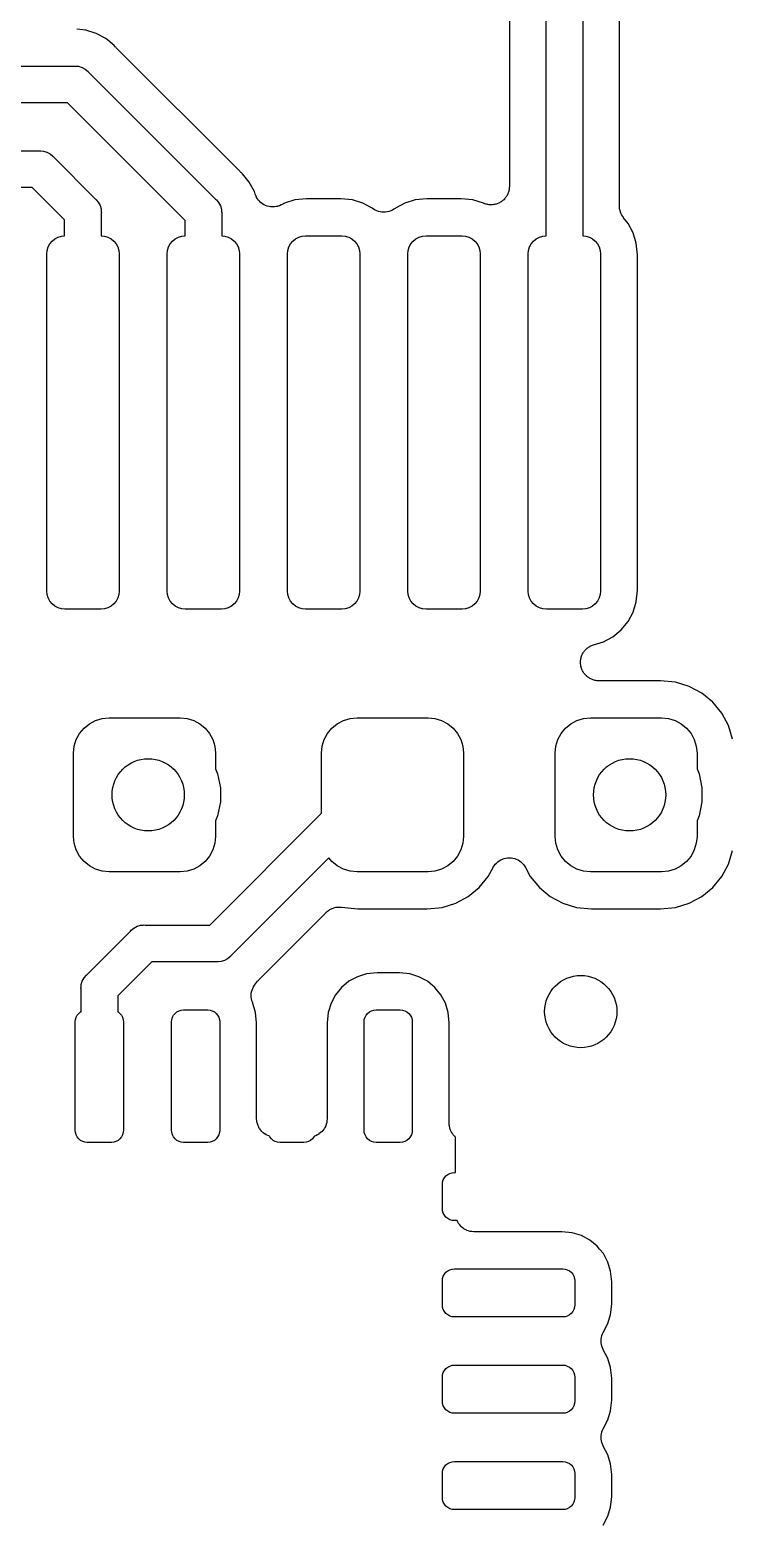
# Model space of a CAD drawing. Extents: x 0.48 to 2.43, y -7.79 to -4.85.
# Drawn here: x 1.4649 to 1.5796, y -6.0828 to -5.8395 of the extents above; entities that cross this region are included whole.
import ezdxf

# ---------------------------------------------------------------- set-up
doc = ezdxf.new("R2010")
doc.units = 0
doc.header["$MEASUREMENT"] = 0
doc.layers.add('BLACK', color=7, linetype='CONTINUOUS')

msp = doc.modelspace()

# ---------------------------------------------------------------- linework, layer by layer
at = {"layer": 'BLACK', "linetype": 'CONTINUOUS'}
for p, q in [((1.55532, -5.7276), (1.55532, -5.87319)), ((1.54932, -5.87319), (1.54932, -5.72821)), ((1.54332, -5.73431), (1.54332, -5.86513)), ((1.56132, -5.86835), (1.56132, -5.73278)), ((1.47405, -5.83957), (1.47258, -5.83943)), ((1.47574, -5.84009), (1.47405, -5.83957)), ((1.47731, -5.84092), (1.47574, -5.84009)), ((1.47868, -5.84205), (1.47731, -5.84092)), ((1.47887, -5.84227), (1.47868, -5.84205)), ((1.47895, -5.84236), (1.47887, -5.84227)), ((1.47903, -5.84246), (1.47895, -5.84236)), ((1.47906, -5.84249), (1.47903, -5.84246)), ((1.49922, -5.86264), (1.47906, -5.84249)), ((1.28214, -5.84544), (1.47214, -5.84544)), ((1.47214, -5.84544), (1.47228, -5.84543)), ((1.47228, -5.84543), (1.47243, -5.84544)), ((1.47243, -5.84544), (1.47243, -5.84544)), ((1.47243, -5.84544), (1.47287, -5.84548)), ((1.47287, -5.84548), (1.47344, -5.84566)), ((1.47344, -5.84566), (1.47396, -5.84593)), ((1.47396, -5.84593), (1.47441, -5.84631)), ((1.47441, -5.84631), (1.47451, -5.84642)), ((1.47451, -5.84642), (1.49528, -5.8672)), ((1.47104, -5.85144), (1.28323, -5.85144)), ((1.49027, -5.87067), (1.47104, -5.85144)), ((1.28788, -5.85931), (1.46639, -5.85931)), ((1.46639, -5.85931), (1.46654, -5.8593)), ((1.46654, -5.8593), (1.46668, -5.85931)), ((1.46668, -5.85931), (1.46668, -5.85931)), ((1.46668, -5.85931), (1.46712, -5.85936)), ((1.46712, -5.85936), (1.46769, -5.85953)), ((1.46769, -5.85953), (1.46821, -5.85981)), ((1.46821, -5.85981), (1.46867, -5.86018)), ((1.46867, -5.86018), (1.46876, -5.8603)), ((1.46876, -5.8603), (1.4756, -5.86714)), ((1.49931, -5.86273), (1.49922, -5.86264)), ((1.4994, -5.86282), (1.49931, -5.86273)), ((1.49943, -5.86284), (1.4994, -5.86282)), ((1.49966, -5.86303), (1.49943, -5.86284)), ((1.50079, -5.8644), (1.49966, -5.86303)), ((1.46529, -5.86531), (1.28898, -5.86531)), ((1.47058, -5.8706), (1.46529, -5.86531)), ((1.50162, -5.86596), (1.50079, -5.8644)), ((1.50174, -5.86636), (1.50162, -5.86596)), ((1.50185, -5.86661), (1.50174, -5.86636)), ((1.54301, -5.86644), (1.54296, -5.86657)), ((1.54308, -5.86632), (1.54301, -5.86644)), ((1.54313, -5.86617), (1.54308, -5.86632)), ((1.54319, -5.86603), (1.54313, -5.86617)), ((1.54322, -5.86589), (1.54319, -5.86603)), ((1.54326, -5.86576), (1.54322, -5.86589)), ((1.54327, -5.8656), (1.54326, -5.86576)), ((1.54331, -5.86545), (1.54327, -5.8656)), ((1.54332, -5.86518), (1.54331, -5.86531)), ((1.54331, -5.86531), (1.54331, -5.86545)), ((1.54332, -5.86513), (1.54332, -5.86518)), ((1.4756, -5.86714), (1.47571, -5.86723)), ((1.47571, -5.86723), (1.47609, -5.86769)), ((1.47609, -5.86769), (1.47637, -5.86821)), ((1.47637, -5.86821), (1.47654, -5.86877)), ((1.47654, -5.86877), (1.47658, -5.86921)), ((1.49528, -5.8672), (1.4954, -5.86729)), ((1.4954, -5.86729), (1.49577, -5.86775)), ((1.49577, -5.86775), (1.49605, -5.86827)), ((1.49605, -5.86827), (1.49622, -5.86884)), ((1.49622, -5.86884), (1.49626, -5.86924)), ((1.50196, -5.86688), (1.50185, -5.86661)), ((1.50196, -5.86689), (1.50196, -5.86688)), ((1.50197, -5.8669), (1.50196, -5.86689)), ((1.50212, -5.86713), (1.50197, -5.8669)), ((1.50228, -5.86737), (1.50212, -5.86713)), ((1.50228, -5.86738), (1.50228, -5.86737)), ((1.50229, -5.86738), (1.50228, -5.86738)), ((1.50249, -5.86758), (1.50229, -5.86738)), ((1.50269, -5.86779), (1.50249, -5.86758)), ((1.5027, -5.86779), (1.50269, -5.86779)), ((1.5027, -5.8678), (1.5027, -5.86779)), ((1.50294, -5.86796), (1.5027, -5.8678)), ((1.50317, -5.86812), (1.50294, -5.86796)), ((1.50318, -5.86812), (1.50317, -5.86812)), ((1.50319, -5.86813), (1.50318, -5.86812)), ((1.50345, -5.86823), (1.50319, -5.86813)), ((1.50371, -5.86835), (1.50345, -5.86823)), ((1.50372, -5.86835), (1.50371, -5.86835)), ((1.50373, -5.86835), (1.50372, -5.86835)), ((1.50401, -5.86841), (1.50373, -5.86835)), ((1.50428, -5.86847), (1.50401, -5.86841)), ((1.50429, -5.86847), (1.50428, -5.86847)), ((1.5043, -5.86847), (1.50429, -5.86847)), ((1.50459, -5.86847), (1.5043, -5.86847)), ((1.50487, -5.86847), (1.50459, -5.86847)), ((1.50488, -5.86847), (1.50487, -5.86847)), ((1.50489, -5.86847), (1.50488, -5.86847)), ((1.50517, -5.86842), (1.50489, -5.86847)), ((1.50545, -5.86837), (1.50517, -5.86842)), ((1.50546, -5.86836), (1.50545, -5.86836)), ((1.50545, -5.86836), (1.50545, -5.86837)), ((1.50572, -5.86826), (1.50546, -5.86836)), ((1.50599, -5.86815), (1.50572, -5.86826)), ((1.50601, -5.86814), (1.50599, -5.86815)), ((1.50603, -5.86813), (1.50601, -5.86814)), ((1.50601, -5.86814), (1.50601, -5.86814)), ((1.50601, -5.86814), (1.50601, -5.86814)), ((1.50656, -5.86784), (1.50603, -5.86813)), ((1.50825, -5.86733), (1.50656, -5.86784)), ((1.51015, -5.86715), (1.50825, -5.86733)), ((1.51576, -5.86715), (1.51015, -5.86715)), ((1.51766, -5.86733), (1.51576, -5.86715)), ((1.51934, -5.86784), (1.51766, -5.86733)), ((1.5209, -5.86868), (1.51934, -5.86784)), ((1.52112, -5.86883), (1.5209, -5.86868)), ((1.52136, -5.86899), (1.52112, -5.86883)), ((1.52443, -5.86885), (1.5242, -5.869)), ((1.52467, -5.8687), (1.52443, -5.86885)), ((1.52468, -5.86868), (1.52467, -5.8687)), ((1.52469, -5.86867), (1.52468, -5.86868)), ((1.52468, -5.86868), (1.52468, -5.86868)), ((1.52468, -5.86868), (1.52468, -5.86868)), ((1.52625, -5.86784), (1.52469, -5.86867)), ((1.52793, -5.86733), (1.52625, -5.86784)), ((1.52983, -5.86715), (1.52793, -5.86733)), ((1.53544, -5.86715), (1.52983, -5.86715)), ((1.53734, -5.86733), (1.53544, -5.86715)), ((1.53909, -5.86786), (1.53734, -5.86733)), ((1.53916, -5.8679), (1.53909, -5.86786)), ((1.53931, -5.86795), (1.53916, -5.8679)), ((1.53945, -5.868), (1.53931, -5.86795)), ((1.53959, -5.86803), (1.53945, -5.868)), ((1.53972, -5.86807), (1.53959, -5.86803)), ((1.53987, -5.86809), (1.53972, -5.86807)), ((1.54002, -5.86812), (1.53987, -5.86809)), ((1.54016, -5.86812), (1.54002, -5.86812)), ((1.5403, -5.86813), (1.54016, -5.86812)), ((1.54046, -5.86812), (1.5403, -5.86813)), ((1.54061, -5.86812), (1.54046, -5.86812)), ((1.54075, -5.86809), (1.54061, -5.86812)), ((1.54088, -5.86808), (1.54075, -5.86809)), ((1.54103, -5.86804), (1.54088, -5.86808)), ((1.54118, -5.86801), (1.54103, -5.86804)), ((1.54131, -5.86796), (1.54118, -5.86801)), ((1.54145, -5.86792), (1.54131, -5.86796)), ((1.54158, -5.86784), (1.54145, -5.86792)), ((1.54173, -5.86779), (1.54158, -5.86784)), ((1.54184, -5.86771), (1.54173, -5.86779)), ((1.54197, -5.86764), (1.54184, -5.86771)), ((1.54209, -5.86755), (1.54197, -5.86764)), ((1.54221, -5.86746), (1.54209, -5.86755)), ((1.54231, -5.86736), (1.54221, -5.86746)), ((1.54242, -5.86728), (1.54231, -5.86736)), ((1.54252, -5.86716), (1.54242, -5.86728)), ((1.54263, -5.86705), (1.54252, -5.86716)), ((1.54271, -5.86694), (1.54263, -5.86705)), ((1.5428, -5.86683), (1.54271, -5.86694)), ((1.54287, -5.86669), (1.5428, -5.86683)), ((1.54296, -5.86657), (1.54287, -5.86669)), ((1.56134, -5.86848), (1.56132, -5.86835)), ((1.56133, -5.86861), (1.56134, -5.86848)), ((1.56136, -5.86877), (1.56133, -5.86861)), ((1.56138, -5.86893), (1.56136, -5.86877)), ((1.47058, -5.87319), (1.47058, -5.8706)), ((1.47658, -5.86921), (1.4766, -5.86936)), ((1.4766, -5.86936), (1.47658, -5.86951)), ((1.47658, -5.86951), (1.47658, -5.87319)), ((1.49027, -5.87319), (1.49027, -5.87067)), ((1.49626, -5.86924), (1.49628, -5.86943)), ((1.49628, -5.86943), (1.49627, -5.86957)), ((1.49627, -5.86957), (1.49627, -5.87319)), ((1.52137, -5.86899), (1.52136, -5.86899)), ((1.52138, -5.869), (1.52137, -5.86899)), ((1.52164, -5.8691), (1.52138, -5.869)), ((1.5219, -5.86921), (1.52164, -5.8691)), ((1.52191, -5.86922), (1.5219, -5.86921)), ((1.52192, -5.86922), (1.52191, -5.86922)), ((1.5222, -5.86928), (1.52192, -5.86922)), ((1.52247, -5.86933), (1.5222, -5.86928)), ((1.52248, -5.86933), (1.52247, -5.86933)), ((1.52249, -5.86934), (1.52248, -5.86933)), ((1.52278, -5.86934), (1.52249, -5.86934)), ((1.52306, -5.86934), (1.52278, -5.86934)), ((1.52307, -5.86934), (1.52306, -5.86934)), ((1.52308, -5.86934), (1.52307, -5.86934)), ((1.52336, -5.86928), (1.52308, -5.86934)), ((1.52363, -5.86923), (1.52336, -5.86928)), ((1.52364, -5.86923), (1.52363, -5.86923)), ((1.52365, -5.86923), (1.52364, -5.86923)), ((1.52392, -5.86912), (1.52365, -5.86923)), ((1.52417, -5.86902), (1.52392, -5.86912)), ((1.52418, -5.86901), (1.52417, -5.86902)), ((1.5242, -5.869), (1.52418, -5.86901)), ((1.56142, -5.86905), (1.56138, -5.86893)), ((1.56144, -5.86918), (1.56142, -5.86905)), ((1.5615, -5.86933), (1.56144, -5.86918)), ((1.56155, -5.86949), (1.5615, -5.86933)), ((1.56161, -5.86961), (1.56155, -5.86949)), ((1.56166, -5.86973), (1.56161, -5.86961)), ((1.56175, -5.86986), (1.56166, -5.86973)), ((1.56182, -5.87001), (1.56175, -5.86986)), ((1.56191, -5.87011), (1.56182, -5.87001)), ((1.56198, -5.87022), (1.56191, -5.87011)), ((1.562, -5.87025), (1.56198, -5.87022)), ((1.56274, -5.87115), (1.562, -5.87025)), ((1.56357, -5.8727), (1.56274, -5.87115)), ((1.46854, -5.87405), (1.46899, -5.87369)), ((1.46899, -5.87369), (1.4695, -5.87341)), ((1.4695, -5.87341), (1.47005, -5.87325)), ((1.47005, -5.87325), (1.47058, -5.87319)), ((1.47658, -5.87319), (1.47711, -5.87325)), ((1.47711, -5.87325), (1.47767, -5.87341)), ((1.47767, -5.87341), (1.47818, -5.87369)), ((1.47818, -5.87369), (1.47862, -5.87405)), ((1.48823, -5.87405), (1.48867, -5.87369)), ((1.48867, -5.87369), (1.48918, -5.87341)), ((1.48918, -5.87341), (1.48974, -5.87325)), ((1.48974, -5.87325), (1.49027, -5.87319)), ((1.49627, -5.87319), (1.4968, -5.87325)), ((1.4968, -5.87325), (1.49735, -5.87341)), ((1.49735, -5.87341), (1.49786, -5.87369)), ((1.49786, -5.87369), (1.49831, -5.87405)), ((1.50791, -5.87405), (1.50836, -5.87369)), ((1.50836, -5.87369), (1.50887, -5.87341)), ((1.50887, -5.87341), (1.50942, -5.87325)), ((1.50942, -5.87325), (1.51, -5.87319)), ((1.51, -5.87319), (1.51591, -5.87319)), ((1.51591, -5.87319), (1.51648, -5.87325)), ((1.51648, -5.87325), (1.51704, -5.87341)), ((1.51704, -5.87341), (1.51755, -5.87369)), ((1.51755, -5.87369), (1.51799, -5.87405)), ((1.5276, -5.87405), (1.52804, -5.87369)), ((1.52804, -5.87369), (1.52856, -5.87341)), ((1.52856, -5.87341), (1.52911, -5.87325)), ((1.52911, -5.87325), (1.52969, -5.87319)), ((1.52969, -5.87319), (1.53559, -5.87319)), ((1.53559, -5.87319), (1.53617, -5.87325)), ((1.53617, -5.87325), (1.53672, -5.87341)), ((1.53672, -5.87341), (1.53723, -5.87369)), ((1.53723, -5.87369), (1.53768, -5.87405)), ((1.54728, -5.87405), (1.54773, -5.87369)), ((1.54773, -5.87369), (1.54824, -5.87341)), ((1.54824, -5.87341), (1.54879, -5.87325)), ((1.54879, -5.87325), (1.54932, -5.87319)), ((1.55532, -5.87319), (1.55585, -5.87325)), ((1.55585, -5.87325), (1.55641, -5.87341)), ((1.55641, -5.87341), (1.55692, -5.87369)), ((1.55692, -5.87369), (1.55736, -5.87405)), ((1.56408, -5.87439), (1.56357, -5.8727)), ((1.46768, -5.87614), (1.46773, -5.87557)), ((1.46768, -5.93126), (1.46768, -5.87614)), ((1.46773, -5.87557), (1.4679, -5.87501)), ((1.4679, -5.87501), (1.46817, -5.8745)), ((1.46817, -5.8745), (1.46854, -5.87405)), ((1.47862, -5.87405), (1.47899, -5.8745)), ((1.47899, -5.8745), (1.47926, -5.87501)), ((1.47926, -5.87501), (1.47943, -5.87557)), ((1.47943, -5.87557), (1.47949, -5.87614)), ((1.47949, -5.87614), (1.47949, -5.93126)), ((1.48736, -5.87614), (1.48742, -5.87557)), ((1.48736, -5.93126), (1.48736, -5.87614)), ((1.48742, -5.87557), (1.48759, -5.87501)), ((1.48759, -5.87501), (1.48786, -5.8745)), ((1.48786, -5.8745), (1.48823, -5.87405)), ((1.49831, -5.87405), (1.49868, -5.8745)), ((1.49868, -5.8745), (1.49895, -5.87501)), ((1.49895, -5.87501), (1.49912, -5.87557)), ((1.49912, -5.87557), (1.49917, -5.87614)), ((1.49917, -5.87614), (1.49917, -5.93126)), ((1.50705, -5.87614), (1.5071, -5.87557)), ((1.50705, -5.93126), (1.50705, -5.87614)), ((1.5071, -5.87557), (1.50727, -5.87501)), ((1.50727, -5.87501), (1.50754, -5.8745)), ((1.50754, -5.8745), (1.50791, -5.87405)), ((1.51799, -5.87405), (1.51836, -5.8745)), ((1.51836, -5.8745), (1.51863, -5.87501)), ((1.51863, -5.87501), (1.5188, -5.87557)), ((1.5188, -5.87557), (1.51886, -5.87614)), ((1.51886, -5.87614), (1.51886, -5.93126)), ((1.52673, -5.87614), (1.52679, -5.87557)), ((1.52673, -5.93126), (1.52673, -5.87614)), ((1.52679, -5.87557), (1.52696, -5.87501)), ((1.52696, -5.87501), (1.52723, -5.8745)), ((1.52723, -5.8745), (1.5276, -5.87405)), ((1.53768, -5.87405), (1.53805, -5.8745)), ((1.53805, -5.8745), (1.53832, -5.87501)), ((1.53832, -5.87501), (1.53849, -5.87557)), ((1.53849, -5.87557), (1.53854, -5.87614)), ((1.53854, -5.87614), (1.53854, -5.93126)), ((1.54642, -5.87614), (1.54647, -5.87557)), ((1.54642, -5.93126), (1.54642, -5.87614)), ((1.54647, -5.87557), (1.54664, -5.87501)), ((1.54664, -5.87501), (1.54691, -5.8745)), ((1.54691, -5.8745), (1.54728, -5.87405)), ((1.55736, -5.87405), (1.55773, -5.8745)), ((1.55773, -5.8745), (1.558, -5.87501)), ((1.558, -5.87501), (1.55817, -5.87557)), ((1.55817, -5.87557), (1.55823, -5.87614)), ((1.55823, -5.87614), (1.55823, -5.93126)), ((1.56427, -5.87629), (1.56408, -5.87439)), ((1.56427, -5.93111), (1.56427, -5.87629)), ((1.46773, -5.93184), (1.46768, -5.93126)), ((1.4679, -5.93239), (1.46773, -5.93184)), ((1.47943, -5.93184), (1.47926, -5.93239)), ((1.47949, -5.93126), (1.47943, -5.93184)), ((1.48742, -5.93184), (1.48736, -5.93126)), ((1.48759, -5.93239), (1.48742, -5.93184)), ((1.49912, -5.93184), (1.49895, -5.93239)), ((1.49917, -5.93126), (1.49912, -5.93184)), ((1.5071, -5.93184), (1.50705, -5.93126)), ((1.50727, -5.93239), (1.5071, -5.93184)), ((1.5188, -5.93184), (1.51863, -5.93239)), ((1.51886, -5.93126), (1.5188, -5.93184)), ((1.52679, -5.93184), (1.52673, -5.93126)), ((1.52696, -5.93239), (1.52679, -5.93184)), ((1.53849, -5.93184), (1.53832, -5.93239)), ((1.53854, -5.93126), (1.53849, -5.93184)), ((1.54647, -5.93184), (1.54642, -5.93126)), ((1.54664, -5.93239), (1.54647, -5.93184)), ((1.55817, -5.93184), (1.558, -5.93239)), ((1.55823, -5.93126), (1.55817, -5.93184)), ((1.56408, -5.93301), (1.56427, -5.93111)), ((1.46817, -5.9329), (1.4679, -5.93239)), ((1.46854, -5.93335), (1.46817, -5.9329)), ((1.46899, -5.93371), (1.46854, -5.93335)), ((1.4695, -5.93399), (1.46899, -5.93371)), ((1.47005, -5.93416), (1.4695, -5.93399)), ((1.47063, -5.93421), (1.47005, -5.93416)), ((1.47654, -5.93421), (1.47063, -5.93421)), ((1.47711, -5.93416), (1.47654, -5.93421)), ((1.47767, -5.93399), (1.47711, -5.93416)), ((1.47818, -5.93371), (1.47767, -5.93399)), ((1.47862, -5.93335), (1.47818, -5.93371)), ((1.47899, -5.9329), (1.47862, -5.93335)), ((1.47926, -5.93239), (1.47899, -5.9329)), ((1.48786, -5.9329), (1.48759, -5.93239)), ((1.48823, -5.93335), (1.48786, -5.9329)), ((1.48867, -5.93371), (1.48823, -5.93335)), ((1.48918, -5.93399), (1.48867, -5.93371)), ((1.48974, -5.93416), (1.48918, -5.93399)), ((1.49031, -5.93421), (1.48974, -5.93416)), ((1.49622, -5.93421), (1.49031, -5.93421)), ((1.4968, -5.93416), (1.49622, -5.93421)), ((1.49735, -5.93399), (1.4968, -5.93416)), ((1.49786, -5.93371), (1.49735, -5.93399)), ((1.49831, -5.93335), (1.49786, -5.93371)), ((1.49868, -5.9329), (1.49831, -5.93335)), ((1.49895, -5.93239), (1.49868, -5.9329)), ((1.50754, -5.9329), (1.50727, -5.93239)), ((1.50791, -5.93335), (1.50754, -5.9329)), ((1.50836, -5.93371), (1.50791, -5.93335)), ((1.50887, -5.93399), (1.50836, -5.93371)), ((1.50942, -5.93416), (1.50887, -5.93399)), ((1.51, -5.93421), (1.50942, -5.93416)), ((1.51591, -5.93421), (1.51, -5.93421)), ((1.51648, -5.93416), (1.51591, -5.93421)), ((1.51704, -5.93399), (1.51648, -5.93416)), ((1.51755, -5.93371), (1.51704, -5.93399)), ((1.51799, -5.93335), (1.51755, -5.93371)), ((1.51836, -5.9329), (1.51799, -5.93335)), ((1.51863, -5.93239), (1.51836, -5.9329)), ((1.52723, -5.9329), (1.52696, -5.93239)), ((1.5276, -5.93335), (1.52723, -5.9329)), ((1.52804, -5.93371), (1.5276, -5.93335)), ((1.52856, -5.93399), (1.52804, -5.93371)), ((1.52911, -5.93416), (1.52856, -5.93399)), ((1.52969, -5.93421), (1.52911, -5.93416)), ((1.53559, -5.93421), (1.52969, -5.93421)), ((1.53617, -5.93416), (1.53559, -5.93421)), ((1.53672, -5.93399), (1.53617, -5.93416)), ((1.53723, -5.93371), (1.53672, -5.93399)), ((1.53768, -5.93335), (1.53723, -5.93371)), ((1.53805, -5.9329), (1.53768, -5.93335)), ((1.53832, -5.93239), (1.53805, -5.9329)), ((1.54691, -5.9329), (1.54664, -5.93239)), ((1.54728, -5.93335), (1.54691, -5.9329)), ((1.54773, -5.93371), (1.54728, -5.93335)), ((1.54824, -5.93399), (1.54773, -5.93371)), ((1.54879, -5.93416), (1.54824, -5.93399)), ((1.54937, -5.93421), (1.54879, -5.93416)), ((1.55528, -5.93421), (1.54937, -5.93421)), ((1.55585, -5.93416), (1.55528, -5.93421)), ((1.55641, -5.93399), (1.55585, -5.93416)), ((1.55692, -5.93371), (1.55641, -5.93399)), ((1.55736, -5.93335), (1.55692, -5.93371)), ((1.55773, -5.9329), (1.55736, -5.93335)), ((1.558, -5.93239), (1.55773, -5.9329)), ((1.56357, -5.9347), (1.56408, -5.93301)), ((1.56163, -5.93761), (1.56274, -5.93625)), ((1.56274, -5.93625), (1.56357, -5.9347)), ((1.55871, -5.93956), (1.56027, -5.93873)), ((1.56027, -5.93873), (1.56163, -5.93761)), ((1.55514, -5.9419), (1.55518, -5.94176)), ((1.55518, -5.94176), (1.55525, -5.94163)), ((1.55525, -5.94163), (1.55531, -5.9415)), ((1.55531, -5.9415), (1.55539, -5.94138)), ((1.55539, -5.94138), (1.55546, -5.94125)), ((1.55546, -5.94125), (1.55555, -5.94114)), ((1.55555, -5.94114), (1.55563, -5.94102)), ((1.55563, -5.94102), (1.55574, -5.94091)), ((1.55574, -5.94091), (1.55583, -5.9408)), ((1.55583, -5.9408), (1.55595, -5.9407)), ((1.55595, -5.9407), (1.55605, -5.9406)), ((1.55605, -5.9406), (1.55617, -5.94052)), ((1.55617, -5.94052), (1.55629, -5.94043)), ((1.55629, -5.94043), (1.55642, -5.94036)), ((1.55642, -5.94036), (1.55654, -5.94028)), ((1.55654, -5.94028), (1.55667, -5.94022)), ((1.55667, -5.94022), (1.5568, -5.94015)), ((1.5568, -5.94015), (1.55694, -5.94011)), ((1.55694, -5.94011), (1.55708, -5.94005)), ((1.55708, -5.94005), (1.55871, -5.93956)), ((1.55495, -5.9429), (1.55496, -5.94276)), ((1.55496, -5.94305), (1.55495, -5.9429)), ((1.55496, -5.94262), (1.55499, -5.94247)), ((1.55496, -5.94276), (1.55496, -5.94262)), ((1.55496, -5.9432), (1.55496, -5.94305)), ((1.55499, -5.94334), (1.55496, -5.9432)), ((1.55499, -5.94247), (1.55501, -5.94232)), ((1.555, -5.94349), (1.55499, -5.94334)), ((1.55504, -5.94363), (1.555, -5.94349)), ((1.55501, -5.94232), (1.55505, -5.94218)), ((1.55507, -5.94378), (1.55504, -5.94363)), ((1.55505, -5.94218), (1.55508, -5.94204)), ((1.55513, -5.94391), (1.55507, -5.94378)), ((1.55508, -5.94204), (1.55514, -5.9419)), ((1.55517, -5.94405), (1.55513, -5.94391)), ((1.55524, -5.94418), (1.55517, -5.94405)), ((1.55529, -5.94432), (1.55524, -5.94418)), ((1.55537, -5.94444), (1.55529, -5.94432)), ((1.55544, -5.94457), (1.55537, -5.94444)), ((1.55553, -5.94468), (1.55544, -5.94457)), ((1.55561, -5.94481), (1.55553, -5.94468)), ((1.55571, -5.94491), (1.55561, -5.94481)), ((1.5558, -5.94502), (1.55571, -5.94491)), ((1.55592, -5.94512), (1.5558, -5.94502)), ((1.55602, -5.94523), (1.55592, -5.94512)), ((1.55614, -5.94531), (1.55602, -5.94523)), ((1.55625, -5.9454), (1.55614, -5.94531)), ((1.55638, -5.94547), (1.55625, -5.9454)), ((1.55651, -5.94556), (1.55638, -5.94547)), ((1.55664, -5.94561), (1.55651, -5.94556)), ((1.55677, -5.94568), (1.55664, -5.94561)), ((1.55691, -5.94573), (1.55677, -5.94568)), ((1.55704, -5.94579), (1.55691, -5.94573)), ((1.55719, -5.94582), (1.55704, -5.94579)), ((1.55732, -5.94586), (1.55719, -5.94582)), ((1.55747, -5.94588), (1.55732, -5.94586)), ((1.55762, -5.94591), (1.55747, -5.94588)), ((1.55776, -5.94591), (1.55762, -5.94591)), ((1.55791, -5.94592), (1.55776, -5.94591)), ((1.55795, -5.94592), (1.55791, -5.94592)), ((1.56806, -5.94592), (1.55795, -5.94592)), ((1.57052, -5.94617), (1.56806, -5.94592)), ((1.57274, -5.94684), (1.57052, -5.94617)), ((1.57478, -5.94793), (1.57274, -5.94684)), ((1.57658, -5.94941), (1.57478, -5.94793)), ((1.57805, -5.9512), (1.57658, -5.94941)), ((1.57914, -5.95325), (1.57805, -5.9512)), ((1.47303, -5.95455), (1.47375, -5.95367)), ((1.47375, -5.95367), (1.47463, -5.95295)), ((1.47463, -5.95295), (1.47563, -5.95241)), ((1.47563, -5.95241), (1.47672, -5.95208)), ((1.47672, -5.95208), (1.47785, -5.95197)), ((1.47785, -5.95197), (1.48947, -5.95197)), ((1.48947, -5.95197), (1.4906, -5.95208)), ((1.4906, -5.95208), (1.49169, -5.95241)), ((1.49169, -5.95241), (1.49269, -5.95295)), ((1.49269, -5.95295), (1.49357, -5.95367)), ((1.49357, -5.95367), (1.4943, -5.95455)), ((1.51358, -5.95455), (1.5143, -5.95367)), ((1.5143, -5.95367), (1.51518, -5.95295)), ((1.51518, -5.95295), (1.51618, -5.95241)), ((1.51618, -5.95241), (1.51727, -5.95208)), ((1.51727, -5.95208), (1.51841, -5.95197)), ((1.51841, -5.95197), (1.53002, -5.95197)), ((1.53002, -5.95197), (1.53115, -5.95208)), ((1.53115, -5.95208), (1.53224, -5.95241)), ((1.53224, -5.95241), (1.53325, -5.95295)), ((1.53325, -5.95295), (1.53413, -5.95367)), ((1.53413, -5.95367), (1.53485, -5.95455)), ((1.55177, -5.95455), (1.55249, -5.95367)), ((1.55249, -5.95367), (1.55337, -5.95295)), ((1.55337, -5.95295), (1.55437, -5.95241)), ((1.55437, -5.95241), (1.55546, -5.95208)), ((1.55546, -5.95208), (1.55659, -5.95197)), ((1.55659, -5.95197), (1.56821, -5.95197)), ((1.56821, -5.95197), (1.56934, -5.95208)), ((1.56934, -5.95208), (1.57043, -5.95241)), ((1.57043, -5.95241), (1.57143, -5.95295)), ((1.57143, -5.95295), (1.57231, -5.95367)), ((1.57231, -5.95367), (1.57304, -5.95455)), ((1.57982, -5.95547), (1.57914, -5.95325)), ((1.47216, -5.95664), (1.47249, -5.95555)), ((1.47249, -5.95555), (1.47303, -5.95455)), ((1.4943, -5.95455), (1.49483, -5.95555)), ((1.49483, -5.95555), (1.49516, -5.95664)), ((1.51271, -5.95664), (1.51304, -5.95555)), ((1.51304, -5.95555), (1.51358, -5.95455)), ((1.53485, -5.95455), (1.53538, -5.95555)), ((1.53538, -5.95555), (1.53572, -5.95664)), ((1.5509, -5.95664), (1.55123, -5.95555)), ((1.55123, -5.95555), (1.55177, -5.95455)), ((1.57304, -5.95455), (1.57357, -5.95555)), ((1.57357, -5.95555), (1.5739, -5.95664)), ((1.47205, -5.95778), (1.47216, -5.95664)), ((1.47205, -5.97136), (1.47205, -5.95778)), ((1.49516, -5.95664), (1.49528, -5.95778)), ((1.49528, -5.95778), (1.49528, -5.96032)), ((1.5126, -5.95778), (1.51271, -5.95664)), ((1.5126, -5.96758), (1.5126, -5.95778)), ((1.53572, -5.95664), (1.53583, -5.95778)), ((1.53583, -5.95778), (1.53583, -5.97136)), ((1.55079, -5.95778), (1.5509, -5.95664)), ((1.55079, -5.97136), (1.55079, -5.95778)), ((1.5739, -5.95664), (1.57402, -5.95778)), ((1.57402, -5.95778), (1.57402, -5.96032)), ((1.49528, -5.96032), (1.49561, -5.96112)), ((1.49561, -5.96112), (1.49606, -5.9634)), ((1.57402, -5.96032), (1.57435, -5.96112)), ((1.57435, -5.96112), (1.5748, -5.9634)), ((1.49606, -5.9634), (1.49606, -5.96573)), ((1.5748, -5.9634), (1.5748, -5.96573)), ((1.49606, -5.96573), (1.49561, -5.96801)), ((1.5748, -5.96573), (1.57435, -5.96801)), ((1.49433, -5.98585), (1.5126, -5.96758)), ((1.49561, -5.96801), (1.49528, -5.96882)), ((1.57435, -5.96801), (1.57402, -5.96882)), ((1.49528, -5.96882), (1.49528, -5.97136)), ((1.57402, -5.96882), (1.57402, -5.97136)), ((1.47216, -5.97249), (1.47205, -5.97136)), ((1.47249, -5.97358), (1.47216, -5.97249)), ((1.49516, -5.97249), (1.49483, -5.97358)), ((1.49528, -5.97136), (1.49516, -5.97249)), ((1.53572, -5.97249), (1.53538, -5.97358)), ((1.53583, -5.97136), (1.53572, -5.97249)), ((1.5509, -5.97249), (1.55079, -5.97136)), ((1.55123, -5.97358), (1.5509, -5.97249)), ((1.5739, -5.97249), (1.57357, -5.97358)), ((1.57402, -5.97136), (1.5739, -5.97249)), ((1.47303, -5.97458), (1.47249, -5.97358)), ((1.47375, -5.97546), (1.47303, -5.97458)), ((1.47463, -5.97619), (1.47375, -5.97546)), ((1.49357, -5.97546), (1.49269, -5.97619)), ((1.4943, -5.97458), (1.49357, -5.97546)), ((1.49483, -5.97358), (1.4943, -5.97458)), ((1.5138, -5.97486), (1.49779, -5.99087)), ((1.5143, -5.97546), (1.5138, -5.97486)), ((1.51518, -5.97619), (1.5143, -5.97546)), ((1.53413, -5.97546), (1.53325, -5.97619)), ((1.53485, -5.97458), (1.53413, -5.97546)), ((1.53538, -5.97358), (1.53485, -5.97458)), ((1.54085, -5.97615), (1.541, -5.97593)), ((1.541, -5.97593), (1.54101, -5.97592)), ((1.54101, -5.97592), (1.54122, -5.97572)), ((1.54101, -5.97592), (1.54101, -5.97592)), ((1.54122, -5.97572), (1.54142, -5.97552)), ((1.54142, -5.97552), (1.54143, -5.97551)), ((1.54143, -5.97551), (1.54167, -5.97535)), ((1.54143, -5.97551), (1.54143, -5.97551)), ((1.54167, -5.97535), (1.54191, -5.9752)), ((1.54191, -5.9752), (1.54192, -5.97519)), ((1.54192, -5.97519), (1.54219, -5.97508)), ((1.54192, -5.97519), (1.54192, -5.97519)), ((1.54219, -5.97508), (1.54245, -5.97497)), ((1.54245, -5.97497), (1.54246, -5.97497)), ((1.54246, -5.97497), (1.54247, -5.97497)), ((1.54247, -5.97497), (1.54275, -5.97492)), ((1.54275, -5.97492), (1.54303, -5.97486)), ((1.54303, -5.97486), (1.54304, -5.97486)), ((1.54304, -5.97486), (1.54304, -5.97486)), ((1.54304, -5.97486), (1.54333, -5.97487)), ((1.54333, -5.97487), (1.54361, -5.97487)), ((1.54361, -5.97487), (1.54362, -5.97487)), ((1.54362, -5.97487), (1.54363, -5.97487)), ((1.54363, -5.97487), (1.5439, -5.97493)), ((1.5439, -5.97493), (1.54419, -5.97498)), ((1.54419, -5.97498), (1.54419, -5.97499)), ((1.54419, -5.97499), (1.5442, -5.97499)), ((1.5442, -5.97499), (1.54446, -5.9751)), ((1.54446, -5.9751), (1.54473, -5.97521)), ((1.54473, -5.97521), (1.54473, -5.97521)), ((1.54473, -5.97521), (1.54474, -5.97522)), ((1.54474, -5.97522), (1.54498, -5.97538)), ((1.54498, -5.97538), (1.54521, -5.97554)), ((1.54521, -5.97554), (1.54522, -5.97554)), ((1.54522, -5.97554), (1.54522, -5.97554)), ((1.54522, -5.97554), (1.54543, -5.97575)), ((1.54543, -5.97575), (1.54563, -5.97595)), ((1.55177, -5.97458), (1.55123, -5.97358)), ((1.55249, -5.97546), (1.55177, -5.97458)), ((1.55337, -5.97619), (1.55249, -5.97546)), ((1.57231, -5.97546), (1.57143, -5.97619)), ((1.57304, -5.97458), (1.57231, -5.97546)), ((1.57357, -5.97358), (1.57304, -5.97458)), ((1.57805, -5.97793), (1.57914, -5.97589)), ((1.57914, -5.97589), (1.57982, -5.97367)), ((1.47563, -5.97672), (1.47463, -5.97619)), ((1.47672, -5.97705), (1.47563, -5.97672)), ((1.47785, -5.97717), (1.47672, -5.97705)), ((1.48947, -5.97717), (1.47785, -5.97717)), ((1.4906, -5.97705), (1.48947, -5.97717)), ((1.49169, -5.97672), (1.4906, -5.97705)), ((1.49269, -5.97619), (1.49169, -5.97672)), ((1.51618, -5.97672), (1.51518, -5.97619)), ((1.51727, -5.97705), (1.51618, -5.97672)), ((1.51841, -5.97717), (1.51727, -5.97705)), ((1.53002, -5.97717), (1.51841, -5.97717)), ((1.53115, -5.97705), (1.53002, -5.97717)), ((1.53224, -5.97672), (1.53115, -5.97705)), ((1.53325, -5.97619), (1.53224, -5.97672)), ((1.53839, -5.97973), (1.53986, -5.97793)), ((1.53986, -5.97793), (1.54066, -5.97644)), ((1.54066, -5.97644), (1.54068, -5.9764)), ((1.54068, -5.9764), (1.54085, -5.97615)), ((1.54563, -5.97595), (1.54563, -5.97596)), ((1.54563, -5.97596), (1.54564, -5.97596)), ((1.54564, -5.97596), (1.54579, -5.9762)), ((1.54579, -5.9762), (1.54595, -5.97644)), ((1.54595, -5.97644), (1.54675, -5.97793)), ((1.54675, -5.97793), (1.54823, -5.97973)), ((1.55437, -5.97672), (1.55337, -5.97619)), ((1.55546, -5.97705), (1.55437, -5.97672)), ((1.55659, -5.97717), (1.55546, -5.97705)), ((1.56821, -5.97717), (1.55659, -5.97717)), ((1.56934, -5.97705), (1.56821, -5.97717)), ((1.57043, -5.97672), (1.56934, -5.97705)), ((1.57143, -5.97619), (1.57043, -5.97672)), ((1.57658, -5.97973), (1.57805, -5.97793)), ((1.5366, -5.9812), (1.53839, -5.97973)), ((1.54823, -5.97973), (1.55002, -5.9812)), ((1.57478, -5.9812), (1.57658, -5.97973)), ((1.51407, -5.98326), (1.51422, -5.9832)), ((1.51422, -5.9832), (1.51436, -5.98313)), ((1.51436, -5.98313), (1.51449, -5.98309)), ((1.51449, -5.98309), (1.51461, -5.98304)), ((1.51461, -5.98304), (1.51477, -5.98301)), ((1.51477, -5.98301), (1.51492, -5.98296)), ((1.51492, -5.98296), (1.51506, -5.98295)), ((1.51506, -5.98295), (1.51519, -5.98293)), ((1.51519, -5.98293), (1.51535, -5.98293)), ((1.51535, -5.98293), (1.51551, -5.98291)), ((1.51551, -5.98291), (1.51564, -5.98293)), ((1.51564, -5.98293), (1.51577, -5.98293)), ((1.51577, -5.98293), (1.51584, -5.98294)), ((1.51584, -5.98294), (1.51855, -5.98321)), ((1.51855, -5.98321), (1.52987, -5.98321)), ((1.52987, -5.98321), (1.53233, -5.98297)), ((1.53233, -5.98297), (1.53455, -5.98229)), ((1.53455, -5.98229), (1.5366, -5.9812)), ((1.55002, -5.9812), (1.55206, -5.98229)), ((1.55206, -5.98229), (1.55429, -5.98297)), ((1.55429, -5.98297), (1.55674, -5.98321)), ((1.55674, -5.98321), (1.56806, -5.98321)), ((1.56806, -5.98321), (1.57052, -5.98297)), ((1.57052, -5.98297), (1.57274, -5.98229)), ((1.57274, -5.98229), (1.57478, -5.9812)), ((1.50235, -5.9948), (1.51335, -5.98379)), ((1.51335, -5.98379), (1.51338, -5.98376)), ((1.51338, -5.98376), (1.51349, -5.98368)), ((1.51349, -5.98368), (1.51358, -5.98359)), ((1.51358, -5.98359), (1.51372, -5.9835)), ((1.51372, -5.9835), (1.51384, -5.9834)), ((1.51384, -5.9834), (1.51396, -5.98334)), ((1.51396, -5.98334), (1.51407, -5.98326)), ((1.47424, -5.99396), (1.48137, -5.98683)), ((1.48137, -5.98683), (1.48146, -5.98672)), ((1.48146, -5.98672), (1.48192, -5.98634)), ((1.48192, -5.98634), (1.48244, -5.98606)), ((1.48244, -5.98606), (1.483, -5.98589)), ((1.483, -5.98589), (1.48344, -5.98585)), ((1.48344, -5.98585), (1.48359, -5.98584)), ((1.48359, -5.98584), (1.48374, -5.98585)), ((1.48374, -5.98585), (1.49433, -5.98585)), ((1.48483, -5.99185), (1.47926, -5.99742)), ((1.49542, -5.99185), (1.48483, -5.99185)), ((1.49557, -5.99186), (1.49542, -5.99185)), ((1.49572, -5.99185), (1.49557, -5.99186)), ((1.49616, -5.99181), (1.49572, -5.99185)), ((1.49572, -5.99185), (1.49572, -5.99185)), ((1.49672, -5.99164), (1.49616, -5.99181)), ((1.49724, -5.99136), (1.49672, -5.99164)), ((1.4977, -5.99098), (1.49724, -5.99136)), ((1.49779, -5.99087), (1.4977, -5.99098)), ((1.4733, -5.99559), (1.47347, -5.99503)), ((1.47347, -5.99503), (1.47375, -5.99451)), ((1.47375, -5.99451), (1.47413, -5.99405)), ((1.47413, -5.99405), (1.47424, -5.99396)), ((1.50178, -5.99547), (1.50215, -5.99502)), ((1.50215, -5.99502), (1.50218, -5.99498)), ((1.50218, -5.99498), (1.50227, -5.9949)), ((1.50227, -5.9949), (1.50235, -5.9948)), ((1.51709, -5.99504), (1.51588, -5.99604)), ((1.51847, -5.9943), (1.51709, -5.99504)), ((1.51998, -5.99385), (1.51847, -5.9943)), ((1.52168, -5.99368), (1.51998, -5.99385)), ((1.52533, -5.99368), (1.52168, -5.99368)), ((1.52703, -5.99385), (1.52533, -5.99368)), ((1.52853, -5.9943), (1.52703, -5.99385)), ((1.52992, -5.99504), (1.52853, -5.9943)), ((1.53113, -5.99604), (1.52992, -5.99504)), ((1.47325, -5.99618), (1.47326, -5.99599)), ((1.47326, -5.99633), (1.47325, -5.99618)), ((1.47326, -5.99599), (1.4733, -5.99559)), ((1.47326, -6.00002), (1.47326, -5.99633)), ((1.47926, -5.99742), (1.47926, -6.00002)), ((1.50111, -5.99705), (1.50117, -5.99677)), ((1.50111, -5.99706), (1.50111, -5.99705)), ((1.50111, -5.99707), (1.50111, -5.99706)), ((1.50111, -5.99735), (1.50111, -5.99707)), ((1.50111, -5.99763), (1.50111, -5.99735)), ((1.50111, -5.99765), (1.50111, -5.99763)), ((1.50111, -5.99766), (1.50111, -5.99765)), ((1.50116, -5.99793), (1.50111, -5.99766)), ((1.50117, -5.99677), (1.50123, -5.9965)), ((1.50123, -5.99647), (1.50134, -5.99622)), ((1.50123, -5.99649), (1.50123, -5.99647)), ((1.50123, -5.9965), (1.50123, -5.99649)), ((1.50134, -5.99622), (1.50145, -5.99596)), ((1.50145, -5.99596), (1.50146, -5.99595)), ((1.50146, -5.99594), (1.50162, -5.99571)), ((1.50146, -5.99595), (1.50146, -5.99594)), ((1.50162, -5.99571), (1.50178, -5.99547)), ((1.51489, -5.99725), (1.51415, -5.99863)), ((1.51588, -5.99604), (1.51489, -5.99725)), ((1.53212, -5.99725), (1.53113, -5.99604)), ((1.53286, -5.99863), (1.53212, -5.99725)), ((1.4729, -6.0003), (1.4732, -6.00006)), ((1.4732, -6.00006), (1.47326, -6.00002)), ((1.47926, -6.00002), (1.47932, -6.00006)), ((1.47932, -6.00006), (1.47962, -6.0003)), ((1.48865, -6.0003), (1.48895, -6.00006)), ((1.48895, -6.00006), (1.48929, -5.99987)), ((1.48929, -5.99987), (1.48966, -5.99976)), ((1.48966, -5.99976), (1.49004, -5.99972)), ((1.49004, -5.99972), (1.49398, -5.99972)), ((1.49398, -5.99972), (1.49436, -5.99976)), ((1.49436, -5.99976), (1.49473, -5.99987)), ((1.49473, -5.99987), (1.49507, -6.00006)), ((1.49507, -6.00006), (1.49537, -6.0003)), ((1.50121, -5.99821), (1.50116, -5.99793)), ((1.50122, -5.99822), (1.50121, -5.99821)), ((1.50122, -5.99823), (1.50122, -5.99822)), ((1.50131, -5.99846), (1.50122, -5.99823)), ((1.50182, -6.00013), (1.50131, -5.99846)), ((1.50199, -6.00184), (1.50182, -6.00013)), ((1.51369, -6.00013), (1.51352, -6.00184)), ((1.51415, -5.99863), (1.51369, -6.00013)), ((1.52014, -6.0003), (1.52044, -6.00006)), ((1.52044, -6.00006), (1.52078, -5.99987)), ((1.52078, -5.99987), (1.52115, -5.99976)), ((1.52115, -5.99976), (1.52154, -5.99972)), ((1.52154, -5.99972), (1.52547, -5.99972)), ((1.52547, -5.99972), (1.52586, -5.99976)), ((1.52586, -5.99976), (1.52623, -5.99987)), ((1.52623, -5.99987), (1.52657, -6.00006)), ((1.52657, -6.00006), (1.52686, -6.0003)), ((1.53332, -6.00013), (1.53286, -5.99863)), ((1.53348, -6.00184), (1.53332, -6.00013)), ((1.47232, -6.00169), (1.47236, -6.00131)), ((1.47232, -6.01941), (1.47232, -6.00169)), ((1.47236, -6.00131), (1.47247, -6.00094)), ((1.47247, -6.00094), (1.47265, -6.0006)), ((1.47265, -6.0006), (1.4729, -6.0003)), ((1.47962, -6.0003), (1.47987, -6.0006)), ((1.47987, -6.0006), (1.48005, -6.00094)), ((1.48005, -6.00094), (1.48016, -6.00131)), ((1.48016, -6.00131), (1.4802, -6.00169)), ((1.4802, -6.00169), (1.4802, -6.01941)), ((1.48807, -6.00169), (1.48811, -6.00131)), ((1.48807, -6.01941), (1.48807, -6.00169)), ((1.48811, -6.00131), (1.48822, -6.00094)), ((1.48822, -6.00094), (1.4884, -6.0006)), ((1.4884, -6.0006), (1.48865, -6.0003)), ((1.49537, -6.0003), (1.49561, -6.0006)), ((1.49561, -6.0006), (1.4958, -6.00094)), ((1.4958, -6.00094), (1.49591, -6.00131)), ((1.49591, -6.00131), (1.49594, -6.00169)), ((1.49594, -6.00169), (1.49594, -6.01941)), ((1.50199, -6.01751), (1.50199, -6.00184)), ((1.51352, -6.00184), (1.51352, -6.01751)), ((1.51957, -6.00169), (1.5196, -6.00131)), ((1.51957, -6.01941), (1.51957, -6.00169)), ((1.5196, -6.00131), (1.51972, -6.00094)), ((1.51972, -6.00094), (1.5199, -6.0006)), ((1.5199, -6.0006), (1.52014, -6.0003)), ((1.52686, -6.0003), (1.52711, -6.0006)), ((1.52711, -6.0006), (1.52729, -6.00094)), ((1.52729, -6.00094), (1.5274, -6.00131)), ((1.5274, -6.00131), (1.52744, -6.00169)), ((1.52744, -6.00169), (1.52744, -6.01941)), ((1.53348, -6.01826), (1.53348, -6.00184)), ((1.47236, -6.01979), (1.47232, -6.01941)), ((1.4802, -6.01941), (1.48016, -6.01979)), ((1.48811, -6.01979), (1.48807, -6.01941)), ((1.49594, -6.01941), (1.49591, -6.01979)), ((1.50202, -6.01779), (1.50199, -6.01751)), ((1.50204, -6.01807), (1.50202, -6.01779)), ((1.50204, -6.01808), (1.50204, -6.01807)), ((1.50205, -6.01809), (1.50204, -6.01808)), ((1.50213, -6.01837), (1.50205, -6.01809)), ((1.50221, -6.01864), (1.50213, -6.01837)), ((1.50221, -6.01866), (1.50221, -6.01864)), ((1.50221, -6.01864), (1.50221, -6.01864)), ((1.50235, -6.01891), (1.50221, -6.01866)), ((1.50248, -6.01915), (1.50235, -6.01891)), ((1.50248, -6.01916), (1.50248, -6.01915)), ((1.50249, -6.01917), (1.50248, -6.01916)), ((1.50267, -6.01939), (1.50249, -6.01917)), ((1.50284, -6.01961), (1.50267, -6.01939)), ((1.50285, -6.01962), (1.50284, -6.01961)), ((1.50286, -6.01963), (1.50285, -6.01962)), ((1.50308, -6.01981), (1.50286, -6.01963)), ((1.51262, -6.01966), (1.5124, -6.01983)), ((1.51263, -6.01965), (1.51262, -6.01966)), ((1.51264, -6.01964), (1.51263, -6.01965)), ((1.51282, -6.01942), (1.51264, -6.01964)), ((1.513, -6.01921), (1.51282, -6.01942)), ((1.51301, -6.01919), (1.513, -6.0192)), ((1.513, -6.0192), (1.513, -6.01921)), ((1.51315, -6.01894), (1.51301, -6.01919)), ((1.51328, -6.01869), (1.51315, -6.01894)), ((1.51329, -6.01867), (1.51328, -6.01868)), ((1.51328, -6.01868), (1.51328, -6.01869)), ((1.51337, -6.0184), (1.51329, -6.01867)), ((1.51346, -6.01814), (1.51337, -6.0184)), ((1.51349, -6.01784), (1.51346, -6.01812)), ((1.51346, -6.01812), (1.51346, -6.01813)), ((1.51346, -6.01813), (1.51346, -6.01814)), ((1.51352, -6.01755), (1.51349, -6.01784)), ((1.51352, -6.01751), (1.51352, -6.01753)), ((1.51352, -6.01753), (1.51352, -6.01753)), ((1.51352, -6.01753), (1.51352, -6.01753)), ((1.51352, -6.01753), (1.51352, -6.01755)), ((1.5196, -6.01979), (1.51957, -6.01941)), ((1.52744, -6.01941), (1.5274, -6.01979)), ((1.5335, -6.01839), (1.53348, -6.01826)), ((1.5335, -6.01852), (1.5335, -6.01839)), ((1.53353, -6.01868), (1.5335, -6.01852)), ((1.53354, -6.01884), (1.53353, -6.01868)), ((1.53358, -6.01896), (1.53354, -6.01884)), ((1.5336, -6.01909), (1.53358, -6.01896)), ((1.53366, -6.01924), (1.5336, -6.01909)), ((1.53371, -6.0194), (1.53366, -6.01924)), ((1.53377, -6.01952), (1.53371, -6.0194)), ((1.53382, -6.01964), (1.53377, -6.01952)), ((1.53391, -6.01977), (1.53382, -6.01964)), ((1.47247, -6.02016), (1.47236, -6.01979)), ((1.47265, -6.0205), (1.47247, -6.02016)), ((1.4729, -6.0208), (1.47265, -6.0205)), ((1.4732, -6.02105), (1.4729, -6.0208)), ((1.47354, -6.02123), (1.4732, -6.02105)), ((1.47391, -6.02134), (1.47354, -6.02123)), ((1.47429, -6.02138), (1.47391, -6.02134)), ((1.47823, -6.02138), (1.47429, -6.02138)), ((1.47861, -6.02134), (1.47823, -6.02138)), ((1.47898, -6.02123), (1.47861, -6.02134)), ((1.47932, -6.02105), (1.47898, -6.02123)), ((1.47962, -6.0208), (1.47932, -6.02105)), ((1.47987, -6.0205), (1.47962, -6.0208)), ((1.48005, -6.02016), (1.47987, -6.0205)), ((1.48016, -6.01979), (1.48005, -6.02016)), ((1.48822, -6.02016), (1.48811, -6.01979)), ((1.4884, -6.0205), (1.48822, -6.02016)), ((1.48865, -6.0208), (1.4884, -6.0205)), ((1.48895, -6.02105), (1.48865, -6.0208)), ((1.48929, -6.02123), (1.48895, -6.02105)), ((1.48966, -6.02134), (1.48929, -6.02123)), ((1.49004, -6.02138), (1.48966, -6.02134)), ((1.49398, -6.02138), (1.49004, -6.02138)), ((1.49436, -6.02134), (1.49398, -6.02138)), ((1.49473, -6.02123), (1.49436, -6.02134)), ((1.49507, -6.02105), (1.49473, -6.02123)), ((1.49537, -6.0208), (1.49507, -6.02105)), ((1.49561, -6.0205), (1.49537, -6.0208)), ((1.4958, -6.02016), (1.49561, -6.0205)), ((1.49591, -6.01979), (1.4958, -6.02016)), ((1.50329, -6.01999), (1.50308, -6.01981)), ((1.5033, -6.01999), (1.50329, -6.01999)), ((1.50331, -6.02), (1.5033, -6.01999)), ((1.50356, -6.02013), (1.50331, -6.02)), ((1.50381, -6.02027), (1.50356, -6.02013)), ((1.50382, -6.02027), (1.50381, -6.02027)), ((1.50383, -6.02028), (1.50382, -6.02027)), ((1.50407, -6.02035), (1.50383, -6.02028)), ((1.50415, -6.0205), (1.50407, -6.02035)), ((1.5044, -6.0208), (1.50415, -6.0205)), ((1.50469, -6.02105), (1.5044, -6.0208)), ((1.50503, -6.02123), (1.50469, -6.02105)), ((1.5054, -6.02134), (1.50503, -6.02123)), ((1.50579, -6.02138), (1.5054, -6.02134)), ((1.50972, -6.02138), (1.50579, -6.02138)), ((1.51011, -6.02134), (1.50972, -6.02138)), ((1.51048, -6.02123), (1.51011, -6.02134)), ((1.51082, -6.02105), (1.51048, -6.02123)), ((1.51112, -6.0208), (1.51082, -6.02105)), ((1.51136, -6.0205), (1.51112, -6.0208)), ((1.51144, -6.02035), (1.51136, -6.0205)), ((1.51165, -6.02029), (1.51144, -6.02035)), ((1.51166, -6.02029), (1.51165, -6.02029)), ((1.51167, -6.02029), (1.51166, -6.02029)), ((1.51192, -6.02015), (1.51167, -6.02029)), ((1.51217, -6.02002), (1.51192, -6.02015)), ((1.51218, -6.02001), (1.51217, -6.02002)), ((1.51217, -6.02002), (1.51217, -6.02002)), ((1.5124, -6.01983), (1.51218, -6.02001)), ((1.51972, -6.02016), (1.5196, -6.01979)), ((1.5199, -6.0205), (1.51972, -6.02016)), ((1.52014, -6.0208), (1.5199, -6.0205)), ((1.52044, -6.02105), (1.52014, -6.0208)), ((1.52078, -6.02123), (1.52044, -6.02105)), ((1.52115, -6.02134), (1.52078, -6.02123)), ((1.52154, -6.02138), (1.52115, -6.02134)), ((1.52547, -6.02138), (1.52154, -6.02138)), ((1.52586, -6.02134), (1.52547, -6.02138)), ((1.52623, -6.02123), (1.52586, -6.02134)), ((1.52657, -6.02105), (1.52623, -6.02123)), ((1.52686, -6.0208), (1.52657, -6.02105)), ((1.52711, -6.0205), (1.52686, -6.0208)), ((1.52729, -6.02016), (1.52711, -6.0205)), ((1.5274, -6.01979), (1.52729, -6.02016)), ((1.53399, -6.01992), (1.53391, -6.01977)), ((1.53407, -6.02002), (1.53399, -6.01992)), ((1.53414, -6.02013), (1.53407, -6.02002)), ((1.53425, -6.02024), (1.53414, -6.02013)), ((1.53436, -6.02037), (1.53425, -6.02024)), ((1.53446, -6.02045), (1.53436, -6.02037)), ((1.53448, -6.02048), (1.53446, -6.02045)), ((1.53451, -6.02052), (1.53448, -6.02048)), ((1.53453, -6.02066), (1.53451, -6.02052)), ((1.53453, -6.0263), (1.53453, -6.02066)), ((1.53269, -6.02717), (1.53294, -6.02688)), ((1.53294, -6.02688), (1.53324, -6.02663)), ((1.53324, -6.02663), (1.53358, -6.02645)), ((1.53358, -6.02645), (1.53395, -6.02634)), ((1.53395, -6.02634), (1.53433, -6.0263)), ((1.53433, -6.0263), (1.53453, -6.0263)), ((1.53236, -6.02827), (1.5324, -6.02788)), ((1.53236, -6.0322), (1.53236, -6.02827)), ((1.5324, -6.02788), (1.53251, -6.02751)), ((1.53251, -6.02751), (1.53269, -6.02717)), ((1.5324, -6.03259), (1.53236, -6.0322)), ((1.53251, -6.03296), (1.5324, -6.03259)), ((1.53269, -6.0333), (1.53251, -6.03296)), ((1.53294, -6.0336), (1.53269, -6.0333)), ((1.53324, -6.03384), (1.53294, -6.0336)), ((1.53358, -6.03402), (1.53324, -6.03384)), ((1.53395, -6.03414), (1.53358, -6.03402)), ((1.53433, -6.03417), (1.53395, -6.03414)), ((1.53477, -6.03417), (1.53433, -6.03417)), ((1.53489, -6.0344), (1.53477, -6.03417)), ((1.53502, -6.03465), (1.53489, -6.0344)), ((1.53503, -6.03466), (1.53502, -6.03465)), ((1.53502, -6.03465), (1.53502, -6.03465)), ((1.53521, -6.03488), (1.53503, -6.03466)), ((1.53538, -6.0351), (1.53521, -6.03488)), ((1.53539, -6.03511), (1.53538, -6.0351)), ((1.5354, -6.03512), (1.53539, -6.03511)), ((1.53562, -6.0353), (1.5354, -6.03512)), ((1.53583, -6.03548), (1.53562, -6.0353)), ((1.53584, -6.03548), (1.53583, -6.03548)), ((1.53585, -6.03549), (1.53584, -6.03548)), ((1.5361, -6.03563), (1.53585, -6.03549)), ((1.53635, -6.03576), (1.5361, -6.03563)), ((1.53636, -6.03576), (1.53635, -6.03576)), ((1.53636, -6.03577), (1.53636, -6.03576)), ((1.53664, -6.03585), (1.53636, -6.03577)), ((1.5369, -6.03594), (1.53664, -6.03585)), ((1.53691, -6.03594), (1.5369, -6.03594)), ((1.53692, -6.03594), (1.53691, -6.03594)), ((1.5372, -6.03597), (1.53692, -6.03594)), ((1.53749, -6.036), (1.5372, -6.03597)), ((1.53751, -6.036), (1.53749, -6.036)), ((1.53753, -6.036), (1.53751, -6.036)), ((1.53751, -6.036), (1.53751, -6.036)), ((1.53751, -6.036), (1.53751, -6.036)), ((1.5519, -6.036), (1.53753, -6.036)), ((1.55361, -6.03617), (1.5519, -6.036)), ((1.55511, -6.03663), (1.55361, -6.03617)), ((1.55649, -6.03737), (1.55511, -6.03663)), ((1.5577, -6.03836), (1.55649, -6.03737)), ((1.55809, -6.03883), (1.5577, -6.03836)), ((1.55809, -6.03884), (1.55809, -6.03883)), ((1.5587, -6.03957), (1.55809, -6.03884)), ((1.55944, -6.04096), (1.5587, -6.03957)), ((1.55989, -6.04246), (1.55944, -6.04096)), ((1.53236, -6.04402), (1.5324, -6.04363)), ((1.53236, -6.04795), (1.53236, -6.04402)), ((1.5324, -6.04363), (1.53251, -6.04326)), ((1.53251, -6.04326), (1.53269, -6.04292)), ((1.53269, -6.04292), (1.53294, -6.04262)), ((1.53294, -6.04262), (1.53324, -6.04238)), ((1.53324, -6.04238), (1.53358, -6.0422)), ((1.53358, -6.0422), (1.53395, -6.04209)), ((1.53395, -6.04209), (1.53433, -6.04205)), ((1.53433, -6.04205), (1.55205, -6.04205)), ((1.55205, -6.04205), (1.55243, -6.04209)), ((1.55243, -6.04209), (1.5528, -6.0422)), ((1.5528, -6.0422), (1.55314, -6.04238)), ((1.55314, -6.04238), (1.55344, -6.04262)), ((1.55344, -6.04262), (1.55368, -6.04292)), ((1.55368, -6.04292), (1.55387, -6.04326)), ((1.55387, -6.04326), (1.55398, -6.04363)), ((1.55398, -6.04363), (1.55402, -6.04402)), ((1.55402, -6.04402), (1.55402, -6.04795)), ((1.56006, -6.04416), (1.55989, -6.04246)), ((1.56006, -6.04781), (1.56006, -6.04416)), ((1.5324, -6.04834), (1.53236, -6.04795)), ((1.53251, -6.04871), (1.5324, -6.04834)), ((1.53269, -6.04905), (1.53251, -6.04871)), ((1.55387, -6.04871), (1.55368, -6.04905)), ((1.55398, -6.04834), (1.55387, -6.04871)), ((1.55402, -6.04795), (1.55398, -6.04834)), ((1.55989, -6.04951), (1.56006, -6.04781)), ((1.53294, -6.04934), (1.53269, -6.04905)), ((1.53324, -6.04959), (1.53294, -6.04934)), ((1.53358, -6.04977), (1.53324, -6.04959)), ((1.53395, -6.04988), (1.53358, -6.04977)), ((1.53433, -6.04992), (1.53395, -6.04988)), ((1.55205, -6.04992), (1.53433, -6.04992)), ((1.55243, -6.04988), (1.55205, -6.04992)), ((1.5528, -6.04977), (1.55243, -6.04988)), ((1.55314, -6.04959), (1.5528, -6.04977)), ((1.55344, -6.04934), (1.55314, -6.04959)), ((1.55368, -6.04905), (1.55344, -6.04934)), ((1.55867, -6.05244), (1.55944, -6.05101)), ((1.55944, -6.05101), (1.55989, -6.04951)), ((1.55833, -6.05353), (1.55839, -6.05326)), ((1.55833, -6.05354), (1.55833, -6.05353)), ((1.55833, -6.05356), (1.55833, -6.05354)), ((1.55833, -6.05384), (1.55833, -6.05356)), ((1.55839, -6.05326), (1.55845, -6.05298)), ((1.55845, -6.05297), (1.55846, -6.05296)), ((1.55845, -6.05298), (1.55845, -6.05297)), ((1.55846, -6.05296), (1.55856, -6.0527)), ((1.55856, -6.0527), (1.55867, -6.05244)), ((1.55833, -6.05412), (1.55833, -6.05384)), ((1.55833, -6.05413), (1.55833, -6.05412)), ((1.55833, -6.05414), (1.55833, -6.05413)), ((1.55838, -6.05442), (1.55833, -6.05414)), ((1.55844, -6.05469), (1.55838, -6.05442)), ((1.55844, -6.0547), (1.55844, -6.05469)), ((1.55844, -6.05472), (1.55844, -6.0547)), ((1.55855, -6.05498), (1.55844, -6.05472)), ((1.55865, -6.05524), (1.55855, -6.05498)), ((1.55866, -6.05526), (1.55865, -6.05524)), ((1.55867, -6.05526), (1.55866, -6.05526)), ((1.55867, -6.05527), (1.55867, -6.05526)), ((1.55867, -6.05526), (1.55867, -6.05526)), ((1.55944, -6.0567), (1.55867, -6.05527)), ((1.53269, -6.05867), (1.53294, -6.05837)), ((1.53294, -6.05837), (1.53324, -6.05813)), ((1.53324, -6.05813), (1.53358, -6.05795)), ((1.53358, -6.05795), (1.53395, -6.05783)), ((1.53395, -6.05783), (1.53433, -6.0578)), ((1.53433, -6.0578), (1.55205, -6.0578)), ((1.55205, -6.0578), (1.55243, -6.05783)), ((1.55243, -6.05783), (1.5528, -6.05795)), ((1.5528, -6.05795), (1.55314, -6.05813)), ((1.55314, -6.05813), (1.55344, -6.05837)), ((1.55344, -6.05837), (1.55368, -6.05867)), ((1.55989, -6.0582), (1.55944, -6.0567)), ((1.56006, -6.05991), (1.55989, -6.0582)), ((1.53236, -6.05976), (1.5324, -6.05938)), ((1.53236, -6.0637), (1.53236, -6.05976)), ((1.5324, -6.05938), (1.53251, -6.05901)), ((1.53251, -6.05901), (1.53269, -6.05867)), ((1.55368, -6.05867), (1.55387, -6.05901)), ((1.55387, -6.05901), (1.55398, -6.05938)), ((1.55398, -6.05938), (1.55402, -6.05976)), ((1.55402, -6.05976), (1.55402, -6.0637)), ((1.56006, -6.06355), (1.56006, -6.05991)), ((1.5324, -6.06408), (1.53236, -6.0637)), ((1.53251, -6.06445), (1.5324, -6.06408)), ((1.53269, -6.06479), (1.53251, -6.06445)), ((1.53294, -6.06509), (1.53269, -6.06479)), ((1.53324, -6.06534), (1.53294, -6.06509)), ((1.53358, -6.06552), (1.53324, -6.06534)), ((1.53395, -6.06563), (1.53358, -6.06552)), ((1.53433, -6.06567), (1.53395, -6.06563)), ((1.55205, -6.06567), (1.53433, -6.06567)), ((1.55243, -6.06563), (1.55205, -6.06567)), ((1.5528, -6.06552), (1.55243, -6.06563)), ((1.55314, -6.06534), (1.5528, -6.06552)), ((1.55344, -6.06509), (1.55314, -6.06534)), ((1.55368, -6.06479), (1.55344, -6.06509)), ((1.55387, -6.06445), (1.55368, -6.06479)), ((1.55398, -6.06408), (1.55387, -6.06445)), ((1.55402, -6.0637), (1.55398, -6.06408)), ((1.55944, -6.06676), (1.55989, -6.06526)), ((1.55989, -6.06526), (1.56006, -6.06355)), ((1.55856, -6.06845), (1.55867, -6.06819)), ((1.55867, -6.06819), (1.55944, -6.06676)), ((1.55833, -6.06928), (1.55839, -6.06901)), ((1.55833, -6.06929), (1.55833, -6.06928)), ((1.55833, -6.06931), (1.55833, -6.06929)), ((1.55833, -6.06959), (1.55833, -6.06931)), ((1.55833, -6.06986), (1.55833, -6.06959)), ((1.55833, -6.06988), (1.55833, -6.06986)), ((1.55833, -6.06989), (1.55833, -6.06988)), ((1.55838, -6.07017), (1.55833, -6.06989)), ((1.55844, -6.07044), (1.55838, -6.07017)), ((1.55839, -6.06901), (1.55845, -6.06873)), ((1.55844, -6.07045), (1.55844, -6.07044)), ((1.55844, -6.07047), (1.55844, -6.07045)), ((1.55855, -6.07072), (1.55844, -6.07047)), ((1.55845, -6.06872), (1.55846, -6.06871)), ((1.55845, -6.06873), (1.55845, -6.06872)), ((1.55846, -6.06871), (1.55856, -6.06845)), ((1.55865, -6.07098), (1.55855, -6.07072)), ((1.55866, -6.07101), (1.55865, -6.07098)), ((1.55867, -6.07101), (1.55866, -6.07101)), ((1.55867, -6.07102), (1.55867, -6.07101)), ((1.55867, -6.07101), (1.55867, -6.07101)), ((1.55944, -6.07245), (1.55867, -6.07102)), ((1.55989, -6.07395), (1.55944, -6.07245)), ((1.53236, -6.07551), (1.5324, -6.07513)), ((1.53236, -6.07945), (1.53236, -6.07551)), ((1.5324, -6.07513), (1.53251, -6.07476)), ((1.53251, -6.07476), (1.53269, -6.07442)), ((1.53269, -6.07442), (1.53294, -6.07412)), ((1.53294, -6.07412), (1.53324, -6.07388)), ((1.53324, -6.07388), (1.53358, -6.07369)), ((1.53358, -6.07369), (1.53395, -6.07358)), ((1.53395, -6.07358), (1.53433, -6.07354)), ((1.53433, -6.07354), (1.55205, -6.07354)), ((1.55205, -6.07354), (1.55243, -6.07358)), ((1.55243, -6.07358), (1.5528, -6.07369)), ((1.5528, -6.07369), (1.55314, -6.07388)), ((1.55314, -6.07388), (1.55344, -6.07412)), ((1.55344, -6.07412), (1.55368, -6.07442)), ((1.55368, -6.07442), (1.55387, -6.07476)), ((1.55387, -6.07476), (1.55398, -6.07513)), ((1.55398, -6.07513), (1.55402, -6.07551)), ((1.55402, -6.07551), (1.55402, -6.07945)), ((1.56006, -6.07566), (1.55989, -6.07395)), ((1.56006, -6.0793), (1.56006, -6.07566)), ((1.5324, -6.07983), (1.53236, -6.07945)), ((1.53251, -6.0802), (1.5324, -6.07983)), ((1.53269, -6.08054), (1.53251, -6.0802)), ((1.53294, -6.08084), (1.53269, -6.08054)), ((1.55368, -6.08054), (1.55344, -6.08084)), ((1.55387, -6.0802), (1.55368, -6.08054)), ((1.55398, -6.07983), (1.55387, -6.0802)), ((1.55402, -6.07945), (1.55398, -6.07983)), ((1.55989, -6.08101), (1.56006, -6.0793)), ((1.53324, -6.08109), (1.53294, -6.08084)), ((1.53358, -6.08127), (1.53324, -6.08109)), ((1.53395, -6.08138), (1.53358, -6.08127)), ((1.53433, -6.08142), (1.53395, -6.08138)), ((1.55205, -6.08142), (1.53433, -6.08142)), ((1.55243, -6.08138), (1.55205, -6.08142)), ((1.5528, -6.08127), (1.55243, -6.08138)), ((1.55314, -6.08109), (1.5528, -6.08127)), ((1.55344, -6.08084), (1.55314, -6.08109)), ((1.55867, -6.08394), (1.55944, -6.08251)), ((1.55944, -6.08251), (1.55989, -6.08101))]:
    msp.add_line(p, q, dxfattribs=at)
at = {"layer": 'BLACK'}
for centre in [(1.48425, -5.96457), (1.56299, -5.96457), (1.555, -6)]:
    msp.add_circle(centre, 0.005906, dxfattribs=at)

doc.saveas('drawing.dxf')
